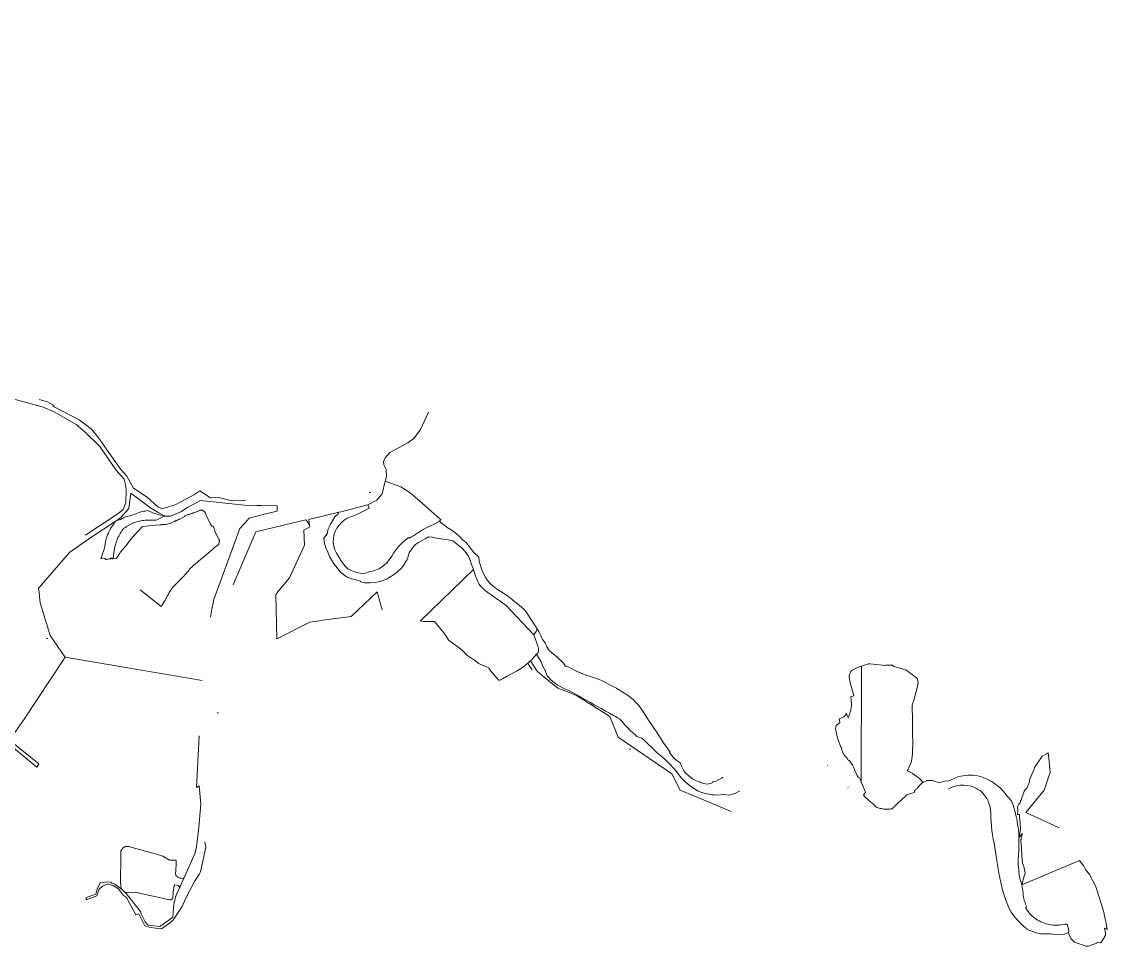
# Model space of a CAD drawing. Header units: metres. Extents: x 534757 to 556231, y 1832948 to 1850503.
# Drawn here: x 548675 to 549935, y 1845878 to 1846951 of the extents above; entities that cross this region are included whole.
import ezdxf

# ---------------------------------------------------------------- set-up
doc = ezdxf.new("R2010")
doc.units = ezdxf.units.M
doc.header["$MEASUREMENT"] = 0
doc.linetypes.add('DGN Style 4', pattern=[602.615279, 301.11944, -150.55972, 0.376399, -150.55972])
doc.layers.add('Level 30', color=7, linetype='Continuous', lineweight=0)

msp = doc.modelspace()

# ---------------------------------------------------------------- linework, layer by layer
at = {"layer": 'Level 30', "color": 5, "linetype": 'DGN Style 4', "lineweight": 13}
for p, q in [((548839.9055, 1846377.8767), (548839.9121, 1846377.8927)), ((549137.8959, 1846255.5915), (549199.3941, 1846315.1917)), ((549649.5806, 1846068.0922), (549649.7958, 1846203.1839)), ((549836.1704, 1845949.3253), (549902.872, 1845977.5313)), ((548794.332, 1845941.1136), (548795.3483, 1845940.1544))]:
    msp.add_line(p, q, dxfattribs=at)
at = {"layer": 'Level 30', "color": 5, "linetype": 'DGN Style 4', "lineweight": 13, "flags": 128}
for points in [[(548186.9685, 1846829.8703), (548186, 1846868), (548182, 1846896), (548165, 1846914), (548110, 1846927), (548094.58, 1846931.48), (548079, 1846936), (548066.44, 1846939.46), (548061.3262, 1846941.9609), (548061.3262, 1846951.1613), (548074.5, 1846944.11), (548105.23, 1846939.14), (548115.17, 1846933.26), (548140.93, 1846926.48), (548173.01, 1846920.15), (548192.88, 1846900.55), (548201.43, 1846857.8), (548203.17, 1846815.89), (548210.41, 1846794.23), (548297.6, 1846651.4), (548311.18, 1846607.56), (548313.13, 1846574.79), (548316.44, 1846569.16), (548319.32, 1846568.19), (548326.35, 1846574.16), (548330.4, 1846582.18), (548335.7, 1846600.06), (548338.19, 1846617.13), (548340.4, 1846627.98), (548349.33, 1846638.99), (548358.53, 1846641.85), (548393.95, 1846643.23), (548427.94, 1846643.93), (548447.73, 1846648.39), (548464.34, 1846651.62), (548493.83, 1846653.4), (548509.98, 1846650.69), (548521.32, 1846642.8), (548528.67, 1846635.54), (548530.18, 1846633.87), (548536.15, 1846625.65), (548546.4, 1846612.76), (548555.22, 1846597.61), (548571.01, 1846573.48), (548581.78, 1846553.3), (548582.87, 1846552.43), (548587.21, 1846546.36), (548597.6212, 1846536.6782), (548597.63, 1846536.67), (548597.7689, 1846536.5468), (548598.87, 1846535.57), (548616.7787, 1846526.983), (548618.64, 1846526.12), (548650.45, 1846520.54), (548664.95, 1846518.89), (548678.53, 1846517.72), (548705.01, 1846509.69), (548711.3, 1846506.55), (548712.96, 1846504.18), (548741.84, 1846489.17), (548755.68, 1846478.53), (548763.59, 1846469.11), (548774.29, 1846453.8), (548790.29, 1846431.17), (548797.27, 1846423.66), (548804.8, 1846409.67), (548820.87, 1846399.09), (548832.99, 1846388.01), (548838.17, 1846385.85), (548853.92, 1846390.73), (548875.03, 1846402.01), (548881.7, 1846406.41), (548894.18, 1846398.41), (548903.99, 1846398.77), (548919.42, 1846394.79), (548967.09, 1846396.44), (549000, 1846397.75), (549000.92, 1846397.79), (549007.85, 1846394.92), (549027.13, 1846386.85), (549056.83, 1846396.29), (549074.97, 1846399.72), (549076.37, 1846399.93), (549087.32, 1846417.27), (549078.59, 1846430.72), (549077.33, 1846432.66), (549078.03, 1846433.82), (549093.78, 1846459.99), (549104.96, 1846469.57), (549112.63, 1846476.15), (549124.37, 1846486.22), (549130.14, 1846491.16), (549134.59, 1846496.94), (549135.84, 1846501.62), (549134.78, 1846504.79), (549150.31, 1846504.03), (549137.97, 1846477.95), (549130.18, 1846467.4), (549123.12, 1846462.28), (549102.56, 1846451.22), (549097.18, 1846444.85), (549095.18, 1846440.09), (549095.37, 1846436.76), (549098.15, 1846431.48), (549098.65, 1846423.21), (549097.1623, 1846417.5905)], [(548725.4683, 1846213.4108), (548677.84, 1846141.32), (548660.88, 1846116.94), (548695.01, 1846089.68), (548692.83, 1846085.66), (548659, 1846113.68), (548626.16, 1846078.53), (548623.99, 1846082.32), (548658.15, 1846119.51), (548674.73, 1846143.4), (548720.91, 1846213.85), (548720.84, 1846215.26), (548715.18, 1846220.79), (548705.06, 1846233.76), (548685.32, 1846293.04), (548687.87, 1846294.91), (548702.7, 1846312.2), (548712.87, 1846320.06), (548720.95, 1846332.89), (548732.31, 1846344.57), (548750.84, 1846356.31), (548786.83, 1846379.73), (548792.74, 1846385.03), (548796.01, 1846393.14), (548796.46, 1846407.82), (548795.54, 1846414), (548794.12, 1846420.17), (548784.34, 1846430.8), (548765.65, 1846457.92), (548748.41, 1846475.19), (548738.48, 1846483.71), (548712.93, 1846498.44), (548700.14, 1846503.65), (548662.28, 1846514.12), (548648.38, 1846515.69), (548620.8355, 1846520.2765), (548612.59, 1846521.24), (548594.75, 1846529.78), (548590.0391, 1846534.1555)], [(549076.8981, 1846390.3288), (549087.421, 1846395.5484), (549093.5, 1846402.9291), (549097.162, 1846417.5893), (549097.1623, 1846417.5905)], [(549160.1712, 1846371.236), (549161.6559, 1846373.1962), (549160.5918, 1846373.9963), (549140.2632, 1846391.8301), (549126.0726, 1846404.2792), (549115.1601, 1846411.0099), (549115.16, 1846411.01), (549097.1623, 1846417.5905)], [(548785.4134, 1846372.217), (548790.34, 1846375.47), (548799.54, 1846385.89), (548801.91, 1846403.72), (548824.55, 1846386.71), (548824.61, 1846386.73), (548834.16, 1846380.98), (548839.9121, 1846377.8927)], [(548839.9121, 1846377.8927), (548840.7911, 1846377.4209), (548841.2417, 1846377.1766), (548847.8073, 1846377.0666), (548859.9489, 1846382.1271), (548867.5621, 1846387.3676), (548882.5988, 1846395.2883), (548940.502, 1846389.2978), (548948.1564, 1846389.4578), (548953.2992, 1846389.6009), (548963.6055, 1846389.8878), (548968.5266, 1846389.3738), (548971.4579, 1846389.0677), (548971.4744, 1846383.5972), (548971.4792, 1846383.2625), (548971.4826, 1846383.0272), (548956.6934, 1846379.5968), (548951.101, 1846378.0467), (548939.0338, 1846374.6964), (548936.452, 1846371.8861), (548928.1625, 1846362.8252), (548897.95, 1846280.27), (548897.9489, 1846280.2672), (548895.9314, 1846269.1364), (548886.393, 1846216.5111), (548885.2322, 1846195.5931), (548884.7187, 1846186.3402), (548884.7186, 1846186.3382)], [(549076.8981, 1846390.3288), (549078.4496, 1846386.4953), (549074.0324, 1846384.0818), (549069.558, 1846381.8099), (549065.0338, 1846379.6607), (549060.2362, 1846377.4847), (549056.6644, 1846376.3222), (549052.9638, 1846374.6883), (549049.5899, 1846372.3951), (549046.4922, 1846369.6673), (549043.4678, 1846366.703), (549040.933, 1846363.2428), (549038.9986, 1846359.3731), (549037.5921, 1846355.2407), (549036.9182, 1846350.9115), (549036.7149, 1846346.5145), (549037.2517, 1846342.1387), (549038.6869, 1846337.9786), (549040.5046, 1846334.0252), (549042.2776, 1846331.0825), (549042.8277, 1846330.2158), (549044.7778, 1846327.1418), (549045.3399, 1846326.1172), (549047.6787, 1846322.4986), (549050.4128, 1846319.1173), (549053.6639, 1846316.1959), (549056.613, 1846314.481), (549057.4852, 1846314.0767), (549061.5774, 1846312.6318), (549065.6965, 1846311.4649), (549069.8971, 1846310.7492), (549074.1875, 1846310.8957), (549078.2286, 1846312.4498), (549082.1423, 1846313.3769), (549085.9496, 1846314.5993), (549089.6293, 1846316.1728), (549091.4891, 1846317.2397), (549093.0511, 1846318.2584), (549096.2264, 1846320.7122), (549099.1479, 1846323.4886), (549101.7739, 1846326.5834), (549104.6579, 1846330.5281), (549106.7535, 1846334.0636), (549107.7543, 1846335.7606), (549109.7926, 1846338.6423), (549113.5109, 1846342.9861), (549117.5273, 1846346.9047), (549121.783, 1846350.4492), (549124.5715, 1846352.3302), (549124.8006, 1846352.0012), (549125.1119, 1846351.5542), (549126.9153, 1846352.6201), (549129.9856, 1846354.4892), (549131.44, 1846355.5757), (549136.1831, 1846358.4832), (549141.1835, 1846361.8117), (549146.7857, 1846364.9085), (549153.0431, 1846367.4896), (549159.8599, 1846371.0024), (549160.1712, 1846371.236)], [(549043.3404, 1846381.8266), (549043.342, 1846381.827), (549045.602, 1846382.3671), (549076.8962, 1846390.3279), (549076.8981, 1846390.3288)], [(548781.2656, 1846327.6931), (548782.1802, 1846327.9482), (548785.0868, 1846328.5801), (548788.5624, 1846333.4207), (548789.5241, 1846334.7943), (548795.8542, 1846342.6285), (548800.9563, 1846349.1299), (548802.7097, 1846351.1743), (548805.0039, 1846353.7804), (548810.7677, 1846360.123), (548814.3205, 1846363.7977), (548815.6652, 1846365.0413), (548815.6833, 1846365.0575), (548815.702, 1846365.0729), (548815.7212, 1846365.0873), (548815.7409, 1846365.1008), (548815.7611, 1846365.1134), (548815.7817, 1846365.1251), (548815.8027, 1846365.1358), (548815.8241, 1846365.1456), (548815.8459, 1846365.1544), (548815.868, 1846365.1624), (548815.8904, 1846365.1693), (548815.9131, 1846365.1753), (548815.9361, 1846365.1804), (548815.9593, 1846365.1845), (548822.8152, 1846366.0719), (548822.8353, 1846366.0744), (548830.2421, 1846366.7347), (548835.5454, 1846367.1384), (548837.4356, 1846367.254), (548837.7129, 1846367.271), (548838.0097, 1846367.2891), (548838.3203, 1846367.302), (548838.635, 1846367.3108), (548838.9498, 1846367.3195), (548839.2331, 1846367.3274), (548839.2602, 1846367.3281), (548839.5667, 1846367.339), (548842.7777, 1846367.4826), (548846.8196, 1846368.678), (548847.3509, 1846368.8352), (548847.9206, 1846368.9263), (548848.0768, 1846368.9466), (548852.2302, 1846370.8751), (548852.4896, 1846370.9971), (548852.7789, 1846371.1682), (548853.1169, 1846371.3681), (548853.5065, 1846371.5985), (548853.9691, 1846371.7967), (548854.487, 1846371.9689), (548855.0359, 1846372.1609), (548855.6038, 1846372.4314), (548856.1948, 1846372.7128), (548856.7959, 1846372.999), (548857.3927, 1846373.2832), (548857.9702, 1846373.5581), (548858.5243, 1846373.8538), (548864.0053, 1846376.8978), (548864.8713, 1846377.3787), (548865.7355, 1846377.8587), (548866.4924, 1846378.279), (548867.2412, 1846378.6949), (548868.107, 1846378.946), (548868.9516, 1846379.187), (548869.7732, 1846379.4215), (548870.5729, 1846379.6497), (548871.3514, 1846379.8719), (548872.1096, 1846380.0883), (548872.8281, 1846380.3399), (548873.5288, 1846380.5915), (548874.215, 1846380.8379), (548874.887, 1846381.0791), (548875.5453, 1846381.3155), (548876.1904, 1846381.5471), (548876.8226, 1846381.7741), (548877.4423, 1846381.9966), (548878.0498, 1846382.2148), (548878.6457, 1846382.4287), (548879.1973, 1846382.6296), (548881.596, 1846383.7598), (548881.8814, 1846383.8724), (548882.1746, 1846383.9676), (548882.4746, 1846384.0448), (548882.78, 1846384.1035), (548883.0896, 1846384.1431), (548883.402, 1846384.1633), (548883.716, 1846384.1638), (548884.0301, 1846384.1444), (548884.0708, 1846384.1403), (548884.4661, 1846384.0496), (548884.8524, 1846383.9307), (548885.2333, 1846383.7791), (548885.6005, 1846383.601), (548885.8697, 1846383.4488), (548886.1293, 1846383.2827), (548886.3785, 1846383.1033), (548886.6167, 1846382.9114), (548886.8432, 1846382.7077), (548887.0576, 1846382.493), (548887.2592, 1846382.268), (548887.4478, 1846382.0336), (548887.6228, 1846381.7905), (548887.784, 1846381.5396), (548887.8385, 1846381.4478), (548887.8933, 1846381.3602), (548888.1831, 1846380.8502), (548888.37, 1846380.4728), (548888.399, 1846380.4169), (548889.4127, 1846378.3917), (548894.4032, 1846367.6705), (548895.7344, 1846365.3688), (548897.9003, 1846365.1874), (548899.5025, 1846359.0657), (548900.5089, 1846357.1476), (548903.7132, 1846351.3975), (548903.7334, 1846351.3666), (548903.9571, 1846350.9729), (548904.1427, 1846350.5591), (548904.2882, 1846350.1292), (548904.3923, 1846349.6873), (548904.4774, 1846349.2252), (548904.5287, 1846348.758), (548904.5458, 1846348.2884), (548904.5286, 1846347.8192), (548904.4774, 1846347.3533), (548904.3928, 1846346.8932), (548904.2753, 1846346.4419), (548904.1262, 1846346.0018), (548903.9828, 1846345.5488), (548903.8056, 1846345.1086), (548903.5726, 1846344.6832), (548903.3101, 1846344.2783), (548903.02, 1846343.8959), (548902.7047, 1846343.538), (548902.3665, 1846343.2064), (548902.0081, 1846342.9025), (548898.1904, 1846340.12), (548896.4891, 1846338.6155), (548889.063, 1846332.1231), (548886.4217, 1846329.8181), (548880.3008, 1846324.881), (548878.8145, 1846323.4673), (548877.7655, 1846322.6492), (548870.0628, 1846315.5479), (548869.2991, 1846314.5622), (548869.0981, 1846314.2746), (548868.9633, 1846314.0817), (548868.9266, 1846314.0052), (548868.8494, 1846313.8446), (548867.8209, 1846312.6397), (548867.6046, 1846312.3864), (548865.8838, 1846310.7633), (548861.5847, 1846306.1045), (548860.3632, 1846304.7809), (548858.5716, 1846302.8394), (548854.0758, 1846298.0185), (548853.7212, 1846297.6383), (548852.9025, 1846296.858), (548852.1854, 1846296.1746), (548849.9333, 1846294.0283), (548848.1419, 1846291.2057), (548846.819, 1846289.1214), (548846.6114, 1846288.7944), (548846.3658, 1846288.4074), (548845.44, 1846286.7745), (548845.3086, 1846286.5427), (548845.3015, 1846286.5231), (548845.0908, 1846285.9399), (548844.5554, 1846284.9761), (548844.1317, 1846284.2134), (548842.6693, 1846281.581), (548842.5657, 1846281.3661), (548841.5512, 1846279.7338), (548841.4978, 1846279.6475), (548840.8671, 1846278.6291), (548837.6167, 1846273.3802), (548837.0834, 1846272.5191), (548836.8709, 1846272.1034), (548767.6906, 1846327.8595), (548767.6015, 1846327.8819)], [(548781.2656, 1846327.6931), (548782.5781, 1846337.7057), (548782.9349, 1846339.6783), (548783.3766, 1846341.6295), (548784.0081, 1846344.0668), (548784.3486, 1846345.3748), (548784.8569, 1846347.1275), (548785.0511, 1846347.7468), (548785.4229, 1846348.8648), (548786.0772, 1846350.5725), (548786.8783, 1846352.2165), (548787.6791, 1846353.8604), (548788.5086, 1846355.495), (548789.3985, 1846357.1028), (548790.3872, 1846358.6543), (548791.4298, 1846360.175), (548792.5259, 1846361.6637), (548793.675, 1846363.1195), (548795.4485, 1846363.9545), (548796.7873, 1846365.1928), (548798.3865, 1846366.1174), (548799.7009, 1846366.7937), (548800.0232, 1846366.9488), (548801.6911, 1846367.6863), (548803.2939, 1846368.474), (548804.8981, 1846369.2281), (548806.5414, 1846369.8802), (548808.2203, 1846370.4202), (548809.9158, 1846370.8719), (548811.6228, 1846371.2355), (548813.299, 1846371.6329), (548814.9845, 1846371.9566), (548816.6783, 1846372.1964), (548818.3709, 1846372.3817), (548818.9732, 1846372.427), (548820.0658, 1846372.4801), (548821.758, 1846372.4917), (548823.4365, 1846372.5848), (548825.1172, 1846372.5843), (548825.7057, 1846372.562), (548829.0023, 1846372.4138), (548831.0012, 1846372.3418), (548839.7339, 1846376.6527), (548839.9055, 1846377.8767)], [(548785.4134, 1846372.217), (548787.0585, 1846372.5562), (548789.599, 1846373.2362), (548791.5786, 1846374.4363), (548793.1952, 1846375.3364), (548793.5911, 1846375.5364), (548795.6697, 1846376.4965), (548798.1112, 1846376.8166), (548800.231, 1846377.5166), (548802.3838, 1846378.0867), (548804.5449, 1846378.5067), (548806.4915, 1846379.3768), (548808.4216, 1846380.2869), (548810.4177, 1846381.077), (548812.4468, 1846381.787), (548814.5006, 1846382.4171), (548816.5957, 1846382.9572), (548817.3463, 1846383.1072), (548818.765, 1846383.0172), (548820.8766, 1846383.5372), (548823.0541, 1846382.9572), (548829.3394, 1846380.1669), (548833.447, 1846378.9868), (548836.2927, 1846378.3267), (548839.9055, 1846377.8767)], [(549009.2113, 1846367.1487), (549008.2536, 1846373.3862), (549043.3404, 1846381.8266)], [(549043.3404, 1846381.8266), (549042.6241, 1846379.8278), (549038.6212, 1846376.2008), (549035.8857, 1846371.5395), (549033.2178, 1846366.9015), (549030.9647, 1846362.4502), (549029.5102, 1846356.8186), (549025.891, 1846351.6604), (549026.7421, 1846345.9435), (549028.2832, 1846340.4864), (549030.272, 1846335.3091), (549032.5379, 1846330.3503), (549034.6389, 1846326.5909), (549035.1047, 1846325.6748), (549037.928, 1846321.4123), (549041.1044, 1846317.066), (549044.5379, 1846312.8765), (549048.6049, 1846309.2603), (549052.0521, 1846306.7451), (549053.1211, 1846306.1862), (549058.2108, 1846304.208), (549063.5178, 1846303.1143), (549068.3873, 1846301.8275), (549068.2515, 1846300.8502), (549068.5871, 1846300.7456), (549073.1492, 1846299.8849), (549073.4261, 1846299.8482), (549074.0522, 1846299.7634), (549079.681, 1846299.6347), (549085.3376, 1846300.1971), (549090.9753, 1846301.3618), (549096.4867, 1846303.2496), (549099.3581, 1846304.5398), (549101.7377, 1846305.9049), (549106.7579, 1846309.1284), (549111.7267, 1846312.7215), (549116.1796, 1846317.0844), (549119.6361, 1846322.3041), (549120.292, 1846323.2596), (549122.5729, 1846326.709), (549123.1956, 1846328.5818), (549123.5282, 1846330.9381), (549124.8978, 1846334.5758), (549127.0094, 1846337.8714), (549129.3924, 1846341.1279), (549131.0473, 1846343.032), (549132.2191, 1846344.1534), (549134.4218, 1846345.8834), (549135.5825, 1846346.6524), (549139.3307, 1846348.6446), (549143.2687, 1846350.6464), (549147.4831, 1846353.2257), (549152.0682, 1846352.5973), (549156.2758, 1846351.7123), (549156.5356, 1846351.6502), (549161.458, 1846350.772), (549166.4396, 1846350.2123), (549170.6442, 1846349.5479), (549171.3149, 1846349.4308), (549175.7818, 1846348.4078), (549179.4405, 1846345.4546), (549182.8989, 1846342.6769), (549186.0486, 1846340.2), (549189.2665, 1846336.8738), (549191.7537, 1846333.3847), (549194.0285, 1846329.7804), (549195.7521, 1846325.8841), (549197.3384, 1846321.1374), (549198.9838, 1846316.413), (549199.3941, 1846315.1917)], [(548725.4683, 1846213.4108), (548725.3917, 1846213.5228), (548725.1878, 1846213.8208), (548707.9996, 1846238.5713), (548707.9983, 1846238.5732), (548696.5992, 1846276.6569), (548694.867, 1846291.9384), (548694.7812, 1846292.7134), (548694.702, 1846293.4285), (548695.7612, 1846294.6526), (548697.8694, 1846297.0889), (548728.0493, 1846331.8506), (548731.0016, 1846335.2512), (548731.0029, 1846335.2526), (548756.3995, 1846353.0643), (548783.6519, 1846371.056), (548783.6566, 1846371.0591)], [(548794.332, 1845941.1136), (548790.13, 1845945.08), (548783.12, 1845949.95), (548779.79, 1845951.22), (548778.73, 1845952.19), (548775.07, 1845952.7), (548766.72, 1845951.86), (548762.9, 1845945.18), (548761.22, 1845938.28), (548750, 1845934.27), (548749.96, 1845931.6), (548762.29, 1845936.24), (548764.92, 1845944.19), (548768.95, 1845947.63), (548775.3, 1845950.35), (548778.08, 1845949.28), (548781.1, 1845948.23), (548787.4, 1845944.36), (548793.11, 1845936.83), (548796.87, 1845934.49), (548802.13, 1845924.53), (548807.56, 1845914.27), (548811.1, 1845915.38), (548816.17, 1845905.57), (548818.18, 1845901.43), (548822.94, 1845899.99), (548832.83, 1845898.32), (548837.43, 1845898.21), (548845.66, 1845904.06), (548850.64, 1845907.6), (548861.47, 1845923.93), (548865.63, 1845933.59), (548875.6, 1845953.02), (548881.39, 1845962.08), (548882.8, 1845964.28), (548888.94, 1845992.79), (548887.3964, 1846000), (548887.36, 1846000.17), (548891.6, 1846041.63), (548902.97, 1846152.69), (548903.74, 1846160.22), (548903.57, 1846163.95), (548901.57, 1846209.12), (548912.22, 1846277.83), (548915.19, 1846285.26), (548946.83, 1846359.06), (549000, 1846371.73), (549005.08, 1846372.94), (549006.78, 1846370.55), (549009.2113, 1846367.1487)], [(548767.6015, 1846327.8819), (548766.9797, 1846328.0385), (548767.5456, 1846329.1164), (548768.2992, 1846330.9891), (548770.6339, 1846338.6509), (548771.2643, 1846340.5546), (548771.6444, 1846342.5213), (548772.3938, 1846346.9913), (548772.6673, 1846348.7183), (548773.1615, 1846351.0301), (548773.3721, 1846351.8447), (548773.8053, 1846353.309), (548774.7638, 1846355.4718), (548775.779, 1846357.6051), (548776.7843, 1846359.7455), (548777.8205, 1846361.8809), (548778.9774, 1846363.9581), (548780.3418, 1846365.9044), (548781.7155, 1846367.8468), (548782.9166, 1846369.9526), (548783.6566, 1846371.0591)], [(548783.6566, 1846371.0591), (548785.4088, 1846372.2161), (548785.4133, 1846372.217), (548785.4134, 1846372.217)], [(549009.2113, 1846367.1487), (549009.6064, 1846364.5754), (549006.2165, 1846362.6795), (549002.6901, 1846360.7073), (549002.686, 1846360.705), (549003.3789, 1846343.3533), (548986.0574, 1846305.6797), (548974.1186, 1846291.3296), (548969.9, 1846286.26), (548969.9, 1846286.259), (548969.899, 1846286.2578), (548971.1692, 1846234.7528), (548971.1699, 1846234.7532), (549009.4167, 1846254.0447), (549036.3264, 1846257.7782), (549057.4961, 1846260.7154), (549057.5007, 1846260.7198), (549087.7674, 1846289.4281), (549094.3994, 1846265.1293), (549094.9, 1846265.49), (549101.0388, 1846252.3271), (549102.268, 1846254.4648), (549110.2771, 1846258.0351), (549110.9919, 1846258.0708), (549118.561, 1846258.4489), (549121.2886, 1846258.5851), (549137.8959, 1846255.5915)], [(549160.1712, 1846371.236), (549161.6091, 1846369.9597), (549164.5428, 1846367.3557), (549168.9969, 1846363.9653), (549173.7149, 1846361.135), (549178.8536, 1846357.4647), (549183.3985, 1846353.6043), (549187.3164, 1846349.4639), (549190.6881, 1846347.0063), (549190.7291, 1846346.9523), (549199.73, 1846335.09), (549205.6085, 1846329.39), (549206.1308, 1846324.5315), (549207.5248, 1846319.7111), (549209.2652, 1846315.0206), (549211.2365, 1846310.4902), (549213.2904, 1846306.3398), (549215.8391, 1846302.4894), (549218.7507, 1846298.899), (549220.1035, 1846297.7289), (549220.1037, 1846297.7287), (549221.4622, 1846296.5507), (549221.4644, 1846296.5488), (549221.7036, 1846296.3488), (549222.3305, 1846295.8988), (549226.4134, 1846292.9785), (549230.6036, 1846290.1882), (549234.7772, 1846287.3779), (549238.8931, 1846284.5077), (549242.9596, 1846281.5674), (549244.723, 1846279.9935), (549244.7412, 1846279.9772), (549244.8732, 1846279.8972), (549245.0134, 1846279.8072), (549245.1371, 1846279.7072), (549245.1784, 1846279.6772), (549251.3646, 1846274.5567), (549254.6969, 1846271.9464), (549258.5241, 1846268.6461), (549258.6644, 1846268.5261), (549258.7963, 1846268.3961), (549258.9201, 1846268.2661), (549259.0438, 1846268.1361), (549259.1593, 1846267.9861), (549259.7779, 1846267.176), (549267.5066, 1846255.3248), (549269.0154, 1846252.9779), (549272.4638, 1846247.6141), (549272.5875, 1846247.3341)], [(548767.6015, 1846327.8819), (548767.6471, 1846327.9722), (548768.6535, 1846328.3909), (548771.4587, 1846328.0013), (548771.712, 1846327.9891), (548771.997, 1846327.6404), (548772.6361, 1846326.8585), (548773.4297, 1846326.9387), (548775.2415, 1846327.1785), (548775.5632, 1846327.2211), (548776.9516, 1846327.4896), (548777.7312, 1846327.6403), (548778.0567, 1846327.7129), (548778.5507, 1846327.8231), (548778.9394, 1846328.3098), (548779.153, 1846328.5772), (548779.5832, 1846328.6474), (548779.818, 1846328.0885), (548779.979, 1846327.7157), (548781.2656, 1846327.6931)], [(549199.3941, 1846315.1917), (549200.5776, 1846311.6686), (549202.0176, 1846307.6783), (549202.2741, 1846306.8275), (549204.4759, 1846301.3837), (549206.1301, 1846298.1737), (549206.9621, 1846297.054), (549207.5516, 1846296.3544), (549207.9762, 1846295.9243), (549211.6657, 1846292.1371), (549213.0859, 1846290.9973), (549215.5009, 1846289.0254), (549215.8431, 1846288.7847), (549216.1364, 1846288.5783), (549218.2695, 1846287.0777), (549220.2423, 1846285.6897), (549222.9243, 1846283.8029), (549224.3482, 1846282.8011), (549227.5099, 1846280.5768), (549228.4541, 1846279.9125), (549229.2086, 1846279.3817), (549232.5599, 1846277.0239), (549233.0179, 1846276.7017), (549236.6658, 1846274.1353), (549236.6909, 1846274.1178), (549269.4858, 1846239.3346)], [(549137.8959, 1846255.5915), (549141.1506, 1846255.0048), (549154.3479, 1846255.0048), (549156.2644, 1846252.5982), (549162.9014, 1846244.2638), (549163.4705, 1846243.6737), (549165.813, 1846240.5034), (549167.2647, 1846238.5032), (549170.0444, 1846233.9128), (549170.4073, 1846233.4327), (549170.8115, 1846232.9927), (549171.2569, 1846232.5926), (549171.7271, 1846232.2326), (549172.222, 1846231.9126), (549172.9808, 1846231.4825), (549174.0449, 1846230.8925), (549184.7758, 1846222.7118), (549184.7759, 1846222.7117), (549186.1121, 1846221.6916), (549186.4421, 1846221.4116), (549191.556, 1846215.991), (549201.6767, 1846209.3004), (549205.5122, 1846205.9501), (549214.7338, 1846202.0897), (549217.2166, 1846200.8596), (549218.4043, 1846199.1494), (549220.12, 1846196.7992), (549226.0175, 1846190.2386), (549227.4445, 1846188.1884), (549227.7909, 1846187.7183), (549227.8404, 1846187.6483), (549227.9064, 1846187.5683), (549227.9806, 1846187.4983), (549228.0549, 1846187.4283), (549228.1291, 1846187.3583), (549228.2198, 1846187.2883), (549228.3023, 1846187.2183), (549228.393, 1846187.1583), (549228.492, 1846187.0982), (549228.591, 1846187.0482), (549228.6982, 1846186.9982), (549228.8054, 1846186.9482), (549228.9209, 1846186.9082), (549229.0364, 1846186.8782), (549229.1601, 1846186.8482), (549229.2838, 1846186.8182), (549229.4076, 1846186.7982), (549229.5395, 1846186.7882), (549229.6715, 1846186.7882), (549229.8117, 1846186.7882), (549229.9437, 1846186.7982), (549230.0839, 1846186.8182), (549230.2242, 1846186.8482), (549230.3644, 1846186.8882), (549230.4964, 1846186.9382), (549230.6366, 1846186.9882), (549230.7685, 1846187.0582), (549233.0368, 1846188.1483), (549237.8291, 1846190.8486), (549242.7369, 1846193.7889), (549248.6014, 1846196.9592), (549249.3355, 1846197.3492), (549250.6635, 1846198.0293), (549251.3069, 1846198.4593), (549257.3859, 1846202.3697), (549260.1573, 1846204.6799), (549262.5175, 1846206.667)], [(549272.5875, 1846247.3341), (549272.8973, 1846246.3386), (549272.9519, 1846245.3186), (549272.7629, 1846244.2464), (549272.3754, 1846243.3743), (549270.4845, 1846240.5197), (549269.4858, 1846239.3346)], [(549269.4858, 1846239.3346), (549271.0057, 1846235.053), (549271.4962, 1846233.7779), (549272.7219, 1846230.881), (549274.7222, 1846225.1285), (549274.9133, 1846224.143), (549274.9718, 1846223.5702), (549275.0777, 1846222.7957), (549275.0697, 1846221.5878), (549274.8741, 1846220.3399), (549274.4697, 1846219.083), (549274.0565, 1846218.2773), (549273.6335, 1846217.7745), (549272.7855, 1846216.8411)], [(549272.5875, 1846247.3341), (549272.835, 1846247.4941), (549275.3755, 1846243.1837), (549277.5035, 1846238.5932), (549279.7966, 1846234.1128), (549282.5597, 1846229.9524), (549284.828, 1846225.462), (549287.319, 1846221.1115), (549296.2932, 1846213.7208), (549298.5945, 1846211.6406), (549301.4566, 1846209.0704), (549303.9429, 1846206.6589), (549306.45, 1846202.63), (549308.1052, 1846203.1873), (549311.0247, 1846201.4596), (549319.9246, 1846196.9092), (549324.4859, 1846194.849), (549329.1792, 1846193.0588), (549333.9798, 1846191.4887), (549338.8215, 1846189.9885), (549343.5478, 1846188.2484), (549348.1421, 1846186.2582), (549352.6622, 1846184.128), (549352.704, 1846184.1073), (549357.141, 1846181.9077), (549361.5621, 1846179.5675), (549365.4161, 1846177.4506), (549365.9502, 1846177.1573), (549374.8914, 1846171.6168), (549379.626, 1846168.5165), (549383.6099, 1846165.2661), (549384.4017, 1846164.5461), (549388.7898, 1846160.2057), (549391.0664, 1846157.5954), (549392.4191, 1846155.8752), (549395.4132, 1846151.8648), (549398.1929, 1846147.6844), (549400.8571, 1846143.414), (549403.5543, 1846139.1636), (549406.334, 1846134.9832), (549409.0972, 1846130.7928), (549411.8521, 1846126.5924), (549414.6813, 1846122.452), (549417.4857, 1846118.2916), (549420.1994, 1846114.0612), (549423.0121, 1846109.9008), (549427.9281, 1846103.1401), (549427.2188, 1846102.5801), (549428.2251, 1846101.27), (549431.1532, 1846097.2096), (549434.7907, 1846093.7192), (549439.3933, 1846090.6189), (549441.3481, 1846086.1585), (549443.6164, 1846081.5681), (549444.9856, 1846080.1079), (549446.924, 1846078.1277), (549450.2398, 1846074.9374), (549453.8856, 1846072.1071), (549457.9767, 1846069.9869), (549462.3319, 1846068.5268), (549462.8927, 1846068.2768), (549463.2309, 1846068.1268), (549466.6292, 1846066.7866), (549471.2318, 1846066.2066), (549475.4772, 1846067.1724), (549475.6281, 1846067.2067), (549477.1541, 1846067.8867), (549477.0881, 1846068.6268), (549480.008, 1846069.2569), (549483.9919, 1846070.887), (549484.0084, 1846070.887), (549487.7449, 1846072.8772), (549490.937, 1846075.6175), (549493.0651, 1846077.6877), (549493.9064, 1846078.3778), (549496.8593, 1846081.068), (549499.5648, 1846084.0183), (549500.9175, 1846085.6084), (549502.2207, 1846087.2786), (549502.4269, 1846087.5786), (549506.2047, 1846092.1391), (549510.5763, 1846096.0895), (549515.2943, 1846099.5398), (549520.4083, 1846102.3001), (549525.5635, 1846104.4603), (549525.7449, 1846104.5103), (549531.329, 1846105.8804), (549536.9791, 1846106.7105), (549542.6705, 1846106.8705), (549548.2876, 1846106.0404), (549553.682, 1846104.5903), (549556.7339, 1846103.3702), (549556.4947, 1846102.4901), (549558.1526, 1846101.83), (549561.4241, 1846100.9553), (549562.9778, 1846100.5399), (549569.2878, 1846104.7303), (549576.1999, 1846111.1909), (549579.1693, 1846102.9801), (549582.3944, 1846095.7294), (549587.1619, 1846094.1893), (549591.8387, 1846092.3291), (549596.6887, 1846091.129), (549601.5717, 1846090.0189), (549606.4465, 1846088.8988), (549611.2553, 1846087.5286), (549613.8865, 1846086.6686), (549616.064, 1846085.7285), (549620.9883, 1846083.8983), (549625.7558, 1846081.6981), (549630.2924, 1846079.0478), (549634.6062, 1846076.0475), (549636.2724, 1846074.7774), (549638.5902, 1846072.6072), (549642.2277, 1846068.8168), (549645.4858, 1846064.6864), (549648.3809, 1846060.306), (549651.1441, 1846055.8056), (549651.6473, 1846054.6255), (549652.1752, 1846053.4853)], [(548725.4683, 1846213.4108), (548725.4696, 1846213.4106), (548757.3949, 1846207.9833), (548884.7186, 1846186.3382)], [(549265.6069, 1846209.2666), (549267.5148, 1846211.0106), (549272.7855, 1846216.8411)], [(549272.7855, 1846216.8411), (549275.128, 1846213.1108), (549277.7262, 1846208.8303), (549280.1017, 1846203.0898), (549282.4608, 1846198.6394), (549284.9518, 1846191.9587), (549286.4365, 1846190.2386), (549289.5708, 1846186.8382), (549295.0065, 1846182.4778), (549297.6047, 1846180.8076), (549300.0544, 1846179.4475), (549304.4838, 1846177.1273), (549309.0368, 1846175.0471), (549313.5734, 1846172.9369), (549317.9368, 1846170.4766), (549322.2836, 1846168.0064), (549326.5728, 1846165.3962), (549330.9609, 1846162.9959), (549335.382, 1846160.6557), (549339.7783, 1846158.2655), (549344.1499, 1846155.8152), (549348.5545, 1846153.455), (549352.8849, 1846150.9348), (549357.24, 1846148.4545), (549362.0323, 1846145.8143), (549364.2346, 1846144.7742), (549366.4699, 1846143.614), (549368.9114, 1846141.8539), (549370.0992, 1846140.8038), (549371.5674, 1846139.1736), (549374.9244, 1846135.4633), (549378.3475, 1846131.7929), (549381.7788, 1846128.1326), (549385.4658, 1846124.6822), (549389.293, 1846121.3419), (549394.8524, 1846119.3817), (549398.6713, 1846116.0414), (549402.4078, 1846112.6311), (549406.0041, 1846109.1007), (549413.2626, 1846102.1), (549417.1146, 1846098.7797), (549417.7751, 1846098.2352), (549421.0573, 1846095.5294), (549424.7195, 1846092.0591), (549428.1591, 1846088.4087), (549431.5656, 1846084.7284), (549431.9038, 1846084.3983), (549434.9062, 1846080.998), (549436.3099, 1846079.0874), (549437.8673, 1846076.9676), (549439.0304, 1846075.3475), (549441.1667, 1846072.7572), (549445.0599, 1846068.7268), (549449.382, 1846065.0865), (549454.0093, 1846061.6861), (549459.0243, 1846058.5558), (549459.7419, 1846058.2458), (549460.1873, 1846058.0658), (549464.6001, 1846056.5156), (549470.4317, 1846054.8155), (549476.2798, 1846053.8154), (549476.5437, 1846053.7854), (549478.4986, 1846053.5854), (549482.8867, 1846053.4053), (549489.3369, 1846053.9254), (549496.8016, 1846053.0853), (549503.4497, 1846055.4155), (549508.0275, 1846057.8158), (549509.636, 1846058.9159), (549515.1706, 1846063.4463), (549519.7402, 1846068.9568), (549521.6208, 1846072.1371), (549522.4704, 1846074.1173), (549522.5281, 1846074.2874), (549523.6251, 1846077.1876), (549525.2335, 1846079.9279), (549525.5965, 1846084.8484), (549528.4091, 1846087.1786), (549531.5105, 1846088.9188), (549531.626, 1846088.9588), (549535.016, 1846090.5989), (549538.67, 1846091.609), (549542.4725, 1846091.9491), (549546.3327, 1846092.0391), (549550.2342, 1846091.759), (549555.1667, 1846090.7489), (549560.3114, 1846091.1285), (549560.4539, 1846091.139), (549565.6585, 1846091.239), (549570.6983, 1846090.7389), (549575.3916, 1846088.9388), (549580.0601, 1846087.0386), (549584.7287, 1846085.1384), (549589.4385, 1846083.3982), (549594.14, 1846081.6381), (549603.6008, 1846078.3177), (549608.4261, 1846076.9976), (549611.0985, 1846076.3176), (549612.9957, 1846075.9075), (549617.1858, 1846074.7474), (549621.2027, 1846073.0572), (549624.964, 1846070.847), (549628.3375, 1846068.0868), (549629.5418, 1846066.8366), (549631.3564, 1846064.9665), (549634.2268, 1846061.7661), (549636.6766, 1846058.2458), (549638.6397, 1846054.4654), (549640.5945, 1846050.7251), (549641.1224, 1846049.845), (549642.6071, 1846047.1247), (549643.003, 1846046.3747), (549646.1704, 1846041.2642), (549649.7254, 1846036.4437), (549654.0805, 1846032.3533), (549659.0708, 1846029.133), (549664.8446, 1846027.5028), (549670.4699, 1846026.4227), (549670.7999, 1846026.1927), (549675.3694, 1846023.5725), (549680.9206, 1846022.7824), (549686.4882, 1846022.3823), (549691.9486, 1846023.6625), (549697.6481, 1846023.3924), (549703.4962, 1846023.9025), (549705.1541, 1846024.2325), (549709.3443, 1846023.5625), (549714.4912, 1846024.2625), (549716.0337, 1846026.5627), (549719.5969, 1846030.1631), (549722.723, 1846034.2535), (549725.4285, 1846038.8739), (549729.5032, 1846041.7842), (549734.5924, 1846043.4344), (549738.3783, 1846046.7047), (549741.5045, 1846050.7951), (549744.911, 1846054.5455), (549748.0069, 1846058.1772), (549748.2103, 1846058.4158), (549749.2001, 1846059.7159), (549751.9798, 1846061.1461), (549755.1142, 1846062.5762), (549756.0875, 1846062.9463), (549760.3436, 1846064.1364), (549764.6575, 1846064.7464), (549768.9219, 1846064.8964), (549773.112, 1846064.5064), (549777.1537, 1846063.5363), (549780.9562, 1846062.0562), (549784.47, 1846060.136), (549784.9154, 1846059.846), (549785.7857, 1846059.4267), (549787.9672, 1846058.3758), (549788.6957, 1846057.6198), (549790.7139, 1846055.5255), (549793.1967, 1846052.6253), (549795.333, 1846049.545), (549796.9579, 1846046.2146), (549798.2611, 1846042.8343), (549799.185, 1846039.384), (549799.7458, 1846035.9037), (549800.1088, 1846032.4833), (549799.8696, 1846027.3228), (549800.4964, 1846022.3423), (549800.8181, 1846017.3519), (549801.3378, 1846012.3714), (549801.9316, 1846007.3909), (549802.7895, 1846002.4304), (549803.7628, 1845997.4699), (549804.6701, 1845992.4995), (549805.5444, 1845987.539), (549806.3527, 1845982.5685), (549807.1446, 1845977.598), (549807.8952, 1845972.6275), (549808.5633, 1845967.6471), (549808.7778, 1845966.1169), (549809.3386, 1845962.4266), (549810.3449, 1845957.156), (549811.4337, 1845951.9355), (549812.2915, 1845948.2852), (549813.9, 1845942.0046), (549815.4424, 1845937.2341), (549816.9931, 1845932.4437), (549818.816, 1845927.3132), (549820.9853, 1845922.3027), (549823.7567, 1845917.6122), (549826.8581, 1845913.1318), (549830.3059, 1845908.9214), (549834.0011, 1845904.871), (549838.0015, 1845901.0406), (549841.6391, 1845897.9603), (549842.3567, 1845897.5003), (549847.4954, 1845895.2701), (549852.8073, 1845893.6199), (549858.2099, 1845892.4198), (549863.7116, 1845892.1098), (549869.1554, 1845892.1898), (549874.6323, 1845891.3897), (549880.2907, 1845890.9897), (549884.2581, 1845891.5497), (549885.6851, 1845891.8197), (549890.1062, 1845893.8099)], [(549265.6069, 1846209.2666), (549273.39, 1846197.09), (549279.2734, 1846192.3511), (549297.55, 1846177.63), (549310.6544, 1846172.3323), (549310.66, 1846172.33), (549319.78, 1846168.63), (549357.71, 1846144.39), (549367.51, 1846120.51), (549429.9, 1846078.05), (549439.57, 1846058.94), (549473.8524, 1846044.7426), (549501.99, 1846033.09), (549486.38, 1846035.22), (549436.67, 1846055.82), (549426.8, 1846075.33), (549364.27, 1846117.87), (549354.49, 1846141.71), (549317.94, 1846165.07), (549311.29, 1846167.76), (549311.2888, 1846167.7605), (549295.51, 1846174.15), (549274.9388, 1846190.7117), (549270.37, 1846194.39), (549264.32, 1846203.85), (549262.5175, 1846206.667)], [(549262.5175, 1846206.667), (549262.937, 1846207.0202), (549263.4649, 1846207.3702), (549264.331, 1846208.1003), (549265.6069, 1846209.2666)], [(549649.5806, 1846068.0922), (549649.5687, 1846068.1268), (549649.3955, 1846068.6268), (549648.3067, 1846071.8971), (549647.6551, 1846073.1973), (549646.6405, 1846073.8373), (549646.1951, 1846074.1173), (549645.6178, 1846074.4874), (549645.0404, 1846075.6375), (549644.5537, 1846076.7276), (549644.3805, 1846077.1276), (549642.7308, 1846080.818), (549641.7245, 1846083.0682), (549640.4955, 1846085.8485), (549640.1986, 1846086.4385), (549639.7532, 1846087.2386), (549639.316, 1846088.0287), (549637.2375, 1846091.529), (549636.1239, 1846093.4092), (549635.5136, 1846093.6592), (549635.2414, 1846093.7692), (549634.1031, 1846094.3693), (549633.0721, 1846096.3495), (549629.8387, 1846099.8398), (549628.8077, 1846101.1199), (549628.6262, 1846101.52), (549627.9664, 1846103.4002), (549625.863, 1846109.6908), (549625.0382, 1846110.9509), (549623.2236, 1846116.2014), (549621.1862, 1846122.702), (549620.7491, 1846125.0923), (549619.8583, 1846130.0427), (549620.6006, 1846134.1931), (549624.6423, 1846137.3234), (549624.6093, 1846137.9235), (549624.1391, 1846141.9739), (549629.2283, 1846144.3441), (549631.6039, 1846146.4443), (549632.1977, 1846148.3345), (549632.7999, 1846146.9944), (549633.1463, 1846146.2143), (549633.4102, 1846145.6242), (549633.7567, 1846144.8442), (549634.5733, 1846143.604), (549634.9609, 1846143.9441), (549635.1176, 1846144.4341), (549635.3579, 1846145.1872), (549635.893, 1846146.8644), (549636.8828, 1846149.9747), (549637.5179, 1846152.0649), (549637.6581, 1846152.8549), (549638.3427, 1846156.8553), (549638.3262, 1846157.1754), (549638.4335, 1846157.5554), (549638.4252, 1846157.6954), (549638.351, 1846158.4055), (549638.252, 1846159.5056), (549637.5097, 1846167.3263), (549640.9575, 1846168.6365), (549636.6518, 1846183.5279), (549635.6703, 1846190.8886), (549635.7198, 1846192.3088), (549637.6251, 1846197.0092), (549638.3592, 1846197.6093), (549639.0521, 1846198.1693), (549639.1676, 1846198.4493), (549644.364, 1846201.0696), (549648.15, 1846202.6497), (549649.7958, 1846203.1839)], [(549649.7958, 1846203.1839), (549656.9674, 1846205.49), (549657.817, 1846205.65), (549658.6254, 1846205.71), (549659.4089, 1846205.68), (549659.8131, 1846205.62), (549666.9232, 1846205.09), (549674.3384, 1846204.0199), (549675.9056, 1846203.7899), (549676.6727, 1846203.8799), (549678.2481, 1846204.0499), (549682.9744, 1846204.0699), (549685.985, 1846204.1899), (549687.3955, 1846202.7998), (549692.9961, 1846201.0096), (549696.0727, 1846200.1495), (549701.4919, 1846198.4693), (549701.995, 1846198.1993), (549704.7664, 1846196.2291), (549708.5442, 1846193.2488), (549713.8149, 1846189.2785), (549714.384, 1846188.6984), (549714.8624, 1846188.0883), (549715.6377, 1846183.7979), (549714.5077, 1846177.8474), (549710.5733, 1846163.496), (549709.633, 1846160.4957), (549708.6349, 1846157.7454), (549709.0473, 1846140.2037), (549709.0721, 1846136.7234), (549709.1793, 1846133.8131), (549709.2783, 1846129.1727), (549709.2535, 1846121.4319), (549709.2865, 1846117.4415), (549709.435, 1846110.8009), (549709.2288, 1846105.7304), (549708.9978, 1846101.59), (549708.2307, 1846095.0494), (549707.9338, 1846092.9292), (549707.7523, 1846092.2691), (549707.4801, 1846091.319), (549706.7873, 1846089.7588), (549704.6699, 1846084.9368), (549703.9416, 1846083.2782), (549702.9766, 1846081.9781), (549704.1973, 1846081.308), (549709.2948, 1846078.5078), (549711.0434, 1846076.9776), (549715.415, 1846074.0073), (549717.1472, 1846072.6772), (549720.9414, 1846068.2168), (549720.661, 1846067.9267)], [(548795.3483, 1845940.1544), (548796.37, 1845939.19), (548812.98, 1845918.28), (548813.72, 1845915.36), (548818.23, 1845906.3), (548821.8, 1845902.38), (548835.46, 1845900.65), (548845.82, 1845908.17), (548850.39, 1845911.49), (548851.78, 1845927.02), (548854.04, 1845935.9), (548855.3499, 1845938.8235), (548869.0899, 1845969.4883), (548876.56, 1845986.16), (548877.92, 1845993.62), (548878.34, 1845996.85), (548878.74, 1846000), (548880.78, 1846016), (548883.21, 1846042.78), (548880.98, 1846064.18), (548877.8281, 1846062.0355), (548884.7186, 1846186.3382)], [(549836.1704, 1845949.3253), (549838.8594, 1845959.3863), (549839.0491, 1845959.9263), (549840.0554, 1845962.8266), (549838.183, 1845970.6273), (549836.8633, 1845974.4177), (549836.1292, 1845982.8185), (549835.4693, 1845992.8595), (549835.2219, 1845996.4498), (549834.9167, 1846000.6402), (549834.9249, 1846001.0903), (549834.9662, 1846001.5303), (549835.0569, 1846001.9604), (549835.1806, 1846002.4004), (549835.2136, 1846002.5004), (549835.2384, 1846002.6604), (549835.2796, 1846002.8205), (549835.3951, 1846003.2905), (549836.4509, 1846007.3309), (549836.6818, 1846008.621), (549832.5659, 1846004.2706), (549832.5659, 1846004.3306), (549833.1433, 1846006.1808), (549833.4815, 1846007.4609), (549834.0836, 1846010.7512), (549834.2816, 1846012.8614), (549834.3393, 1846016.1617), (549834.0589, 1846018.0519), (549834.1826, 1846021.0622), (549834.1991, 1846021.8923), (549833.3825, 1846026.8428), (549833.1763, 1846029.123), (549833.135, 1846029.623), (549833.3165, 1846030.7732), (549830.9987, 1846030.8032), (549831.0895, 1846031.9833), (549831.2709, 1846034.3535), (549831.3204, 1846034.9436), (549831.4606, 1846036.1437), (549831.4689, 1846036.2037), (549831.0482, 1846038.7939), (549831.0895, 1846039.594), (549831.6091, 1846041.0942), (549832.1535, 1846042.4543), (549832.4131, 1846042.7091), (549833.5392, 1846043.8144), (549834.2568, 1846044.3645), (549834.4098, 1846045.7418), (549834.5867, 1846047.3348), (549834.9497, 1846046.8347), (549838.5542, 1846057.8158), (549838.5856, 1846057.892), (549838.6367, 1846058.0158), (549838.6427, 1846058.0231), (549839.478, 1846059.0259), (549840.4101, 1846059.986), (549841.804, 1846061.4161), (549842.9093, 1846064.1664), (549844.7322, 1846068.6868), (549844.9466, 1846070.807), (549846.918, 1846075.5975), (549849.3595, 1846081.438), (549850.275, 1846083.9783), (549850.8633, 1846085.3652), (549850.8689, 1846085.3784), (549859.6534, 1846098.5097), (549865.3142, 1846101.7913), (549866.6229, 1846102.5499), (549866.879, 1846100.0539), (549868.974, 1846079.6079), (549867.0965, 1846074.0931), (549862.0454, 1846059.2559), (549840.5772, 1846033.226), (549840.542, 1846033.1834), (549873.41, 1846018.0982), (549879.6556, 1846015.2317), (549886.6831, 1846017.5619), (549888.2998, 1846015.6417), (549888.2982, 1846015.6372), (549887.9204, 1846014.5616), (549886.1387, 1846013.1615), (549886.0728, 1846012.4214), (549885.8913, 1846011.1513), (549884.7035, 1846007.2009), (549882.8147, 1846001.6803), (549881.5692, 1845999.3301), (549881.8661, 1845999.0301), (549882.5507, 1845998.11), (549885.6356, 1845995.2397), (549886.1635, 1845994.5997), (549887.244, 1845993.3395), (549891.096, 1845989.1991), (549893.488, 1845986.0388), (549894.6593, 1845984.5987), (549895.5171, 1845983.5686), (549897.3482, 1845984.3887), (549898.2225, 1845983.3386), (549901.3816, 1845979.4782), (549902.872, 1845977.5313)], [(549720.661, 1846067.9267), (549721.3868, 1846067.8167), (549725.8986, 1846070.187), (549732.1756, 1846070.357), (549738.1768, 1846068.4871), (549740.7456, 1846067.6867), (549742.3375, 1846068.2468), (549746.437, 1846069.3769), (549751.1715, 1846069.8569), (549752.4417, 1846070.167), (549757.2752, 1846072.7472), (549762.4387, 1846074.7974), (549767.9156, 1846075.8375), (549773.5079, 1846076.3576), (549779.1993, 1846076.4176), (549784.9484, 1846075.7975), (549790.483, 1846074.0573), (549791.2171, 1846073.7773), (549795.8609, 1846071.7571), (549801.214, 1846069.1169), (549803.0325, 1846067.7431), (549806.0063, 1846065.4965), (549807.8993, 1846063.995), (549810.8481, 1846061.6561), (549815.096, 1846057.0457), (549819.0139, 1846051.9352), (549823.9629, 1846046.7247), (549826.4457, 1846040.2941), (549828.4005, 1846033.8134), (549828.4417, 1846033.5834), (549829.4645, 1846028.6229), (549830.4131, 1846023.6625), (549831.1224, 1846018.692), (549831.939, 1846013.7215), (549832.4257, 1846008.731), (549832.5824, 1846003.7405), (549832.4504, 1845998.7301), (549832.4422, 1845993.7196), (549832.3762, 1845988.7091), (549832.0133, 1845983.6886), (549831.8978, 1845978.6781), (549831.8153, 1845973.6776), (549832.17, 1845968.6872), (549832.335, 1845967.157), (549832.4752, 1845964.4468), (549832.9866, 1845960.5664), (549833.7454, 1845956.736), (549834.463, 1845954.0858), (549836.1704, 1845949.3253)], [(549652.1752, 1846053.4853), (549654.4435, 1846056.5156), (549653.6929, 1846058.6858), (549653.4042, 1846059.5759), (549652.9753, 1846060.746), (549652.6453, 1846061.5661), (549652.4061, 1846062.2262), (549651.8287, 1846063.4163), (549650.1708, 1846066.7766), (549649.7172, 1846067.7067), (549649.6924, 1846067.7667), (549649.5806, 1846068.0922)], [(549652.1752, 1846053.4853), (549653.5116, 1846051.9033), (549654.5896, 1846050.5119), (549655.5527, 1846049.6337), (549657.5258, 1846047.8912), (549660.7843, 1846044.9486), (549661.7892, 1846044.3583), (549663.7351, 1846042.8615), (549667.014, 1846039.5028), (549671.7102, 1846037.9403), (549673.3401, 1846037.6439), (549675.4139, 1846037.1591), (549678.2042, 1846037.0332), (549679.7727, 1846036.8857), (549682.6053, 1846037.1112), (549683.6777, 1846037.1442), (549684.4878, 1846037.2968), (549685.8599, 1846037.5421), (549685.8727, 1846037.6391), (549687.5176, 1846039.4352), (549687.9978, 1846039.9595), (549688.5218, 1846040.5317), (549688.8286, 1846040.8667), (549690.1304, 1846042.2031), (549698.3932, 1846049.8871), (549700.0559, 1846051.4361), (549702.2752, 1846053.6202), (549708.4875, 1846055.424), (549710.8766, 1846056.2627), (549711.4487, 1846057.6652), (549711.5979, 1846058.0309), (549712.2552, 1846058.7674), (549712.7384, 1846059.3087), (549713.2418, 1846059.8726), (549713.77, 1846060.4644), (549714.3286, 1846061.0901), (549714.973, 1846061.8121), (549715.5641, 1846062.4743), (549717.3644, 1846064.3989), (549718.4099, 1846065.5166), (549720.661, 1846067.9267)], [(548794.332, 1845941.1136), (548790.3908, 1845944.8349), (548789.9784, 1845948.8652), (548789.6897, 1845951.3655), (548789.8876, 1845959.1062), (548789.8876, 1845959.4263), (548789.9784, 1845974.2577), (548790.2093, 1845978.7181), (548789.9866, 1845985.6688), (548789.9949, 1845986.2989), (548790.0526, 1845986.9189), (548790.1598, 1845987.549), (548790.3248, 1845988.159), (548790.4898, 1845988.6991), (548790.696, 1845989.2291), (548790.9434, 1845989.7492), (548791.2239, 1845990.2392), (548791.5456, 1845990.7193), (548791.9662, 1845991.2093), (548792.4116, 1845991.6794), (548792.89, 1845992.1094), (548793.3437, 1845992.4395), (548793.8221, 1845992.7295), (548794.317, 1845992.9895), (548794.8284, 1845993.2095), (548795.348, 1845993.3895), (548795.8759, 1845993.5396), (548796.4121, 1845993.6396), (548796.9565, 1845993.7096), (548797.4926, 1845993.7396), (548798.0287, 1845993.7396), (548798.5566, 1845993.6896), (548799.0763, 1845993.6196), (548799.5794, 1845993.5096), (548800.0743, 1845993.3595), (548800.7754, 1845993.2195), (548810.4837, 1845990.6793), (548811.9519, 1845990.2692), (548825.9575, 1845986.2689), (548829.0507, 1845985.5588), (548838.8249, 1845982.4885), (548846.7598, 1845977.838), (548849.391, 1845977.768), (548853.5234, 1845977.798), (548853.5729, 1845977.798), (548853.6142, 1845977.798), (548853.6636, 1845977.788), (548853.7131, 1845977.788), (548853.7709, 1845977.778), (548853.8204, 1845977.758), (548853.8616, 1845977.748), (548853.9111, 1845977.728), (548853.9606, 1845977.708), (548854.0101, 1845977.678), (548854.0596, 1845977.658), (548854.1008, 1845977.628), (548854.1503, 1845977.588), (548854.1915, 1845977.558), (548854.2328, 1845977.518), (548854.274, 1845977.478), (548854.307, 1845977.438), (548854.3483, 1845977.388), (548854.3813, 1845977.338), (548854.406, 1845977.288), (548854.439, 1845977.238), (548854.4637, 1845977.188), (548854.4802, 1845977.128), (548854.4967, 1845977.068), (548854.5132, 1845977.008), (548854.5215, 1845976.948), (548854.5297, 1845976.888), (548854.538, 1845976.8279), (548854.538, 1845976.7679), (548854.3813, 1845971.5474), (548854.175, 1845967.7171), (548853.9193, 1845964.6568), (548853.7791, 1845963.0366), (548853.6554, 1845962.4366), (548853.6389, 1845961.8265), (548853.9029, 1845960.6264), (548854.5462, 1845959.5463), (548855.5113, 1845958.6862), (548855.866, 1845958.2262), (548856.6825, 1845957.8761), (548856.864, 1845957.7861), (548856.9217, 1845957.7461), (548857.9528, 1845957.2661), (548859.0416, 1845956.926), (548860.1633, 1845956.726), (548861.3016, 1845956.656), (548862.4399, 1845956.736), (548863.4627, 1845956.936), (548858.6291, 1845946.145), (548858.4229, 1845946.585), (548857.862, 1845947.2851), (548857.1609, 1845947.8451), (548856.3526, 1845948.2252), (548852.8636, 1845948.9753), (548852.5006, 1845948.9453), (548852.2202, 1845948.7652), (548852.08, 1845948.5052), (548852.113, 1845948.2452), (548852.0222, 1845947.5351), (548851.8243, 1845945.5849), (548850.8757, 1845940.8045), (548850.785, 1845938.9643), (548850.62, 1845935.4039), (548850.554, 1845934.5939), (548850.5375, 1845934.4339), (548850.5128, 1845934.2738), (548850.4798, 1845934.1138), (548850.4303, 1845933.9638), (548850.3808, 1845933.8038), (548850.3231, 1845933.6538), (548850.2488, 1845933.5038), (548850.1746, 1845933.3638), (548850.0921, 1845933.2137), (548849.9931, 1845933.0837), (548849.8942, 1845932.9537), (548849.7869, 1845932.8237), (548849.6715, 1845932.7037), (548849.5477, 1845932.5937), (548849.4158, 1845932.4837), (548849.2838, 1845932.3837), (548849.1436, 1845932.2936), (548848.9951, 1845932.2136), (548848.8466, 1845932.1336), (548848.6899, 1845932.0636), (548848.5332, 1845932.0136), (548848.3682, 1845931.9636), (548848.2033, 1845931.9236), (548848.0383, 1845931.8936), (548847.8733, 1845931.8736), (548847.7084, 1845931.8536), (548847.5351, 1845931.8536), (548847.3702, 1845931.8636), (548847.197, 1845931.8836), (548847.1557, 1845931.8936), (548841.1674, 1845933.0337), (548831.6654, 1845935.2239), (548823.9285, 1845936.8341), (548821.7921, 1845937.3041), (548820.2497, 1845937.6442), (548818.6165, 1845938.0042), (548806.9039, 1845940.5944), (548797.6246, 1845940.1044), (548795.3483, 1845940.1544)], [(549902.872, 1845977.5313), (549902.8746, 1845977.528), (549903.8479, 1845976.2479), (549905.4316, 1845974.1477), (549907.8483, 1845970.6574), (549910.0671, 1845967.137), (549914.5707, 1845961.1864), (549918.4227, 1845953.7157), (549920.2785, 1845950.1654), (549922.0849, 1845946.8651), (549924.5182, 1845938.7943), (549924.6584, 1845937.7842), (549925.6894, 1845935.0139), (549928.6258, 1845926.3231), (549928.9888, 1845925.093), (549931.6365, 1845915.392), (549931.7354, 1845915.022), (549933.5748, 1845906.3811), (549933.8305, 1845904.681), (549934.8533, 1845899.3405), (549935.1915, 1845897.4003), (549934.3502, 1845897.8003), (549932.1066, 1845898.8104), (549933.0222, 1845893.6299), (549933.1212, 1845892.2898), (549933.1212, 1845891.9298), (549933.1129, 1845891.8197), (549933.0634, 1845891.2597), (549933.0057, 1845890.9397), (549932.9397, 1845890.6296), (549932.849, 1845890.3396), (549932.7417, 1845890.0596), (549932.6345, 1845889.7895), (549932.5933, 1845889.7095), (549932.5273, 1845889.5395), (549932.4118, 1845889.2995), (549932.2963, 1845889.0695), (549931.3643, 1845887.3493), (549927.834, 1845882.0188), (549927.8175, 1845881.9988), (549927.801, 1845881.9788), (549927.7763, 1845881.9588), (549927.7598, 1845881.9388), (549927.735, 1845881.9288), (549927.7185, 1845881.9088), (549927.702, 1845881.8988), (549927.6855, 1845881.8888), (549927.6608, 1845881.8788), (549927.6443, 1845881.8688), (549927.6278, 1845881.8588), (549927.6113, 1845881.8488), (549927.5948, 1845881.8388), (549927.5783, 1845881.8388), (549927.5618, 1845881.8288), (549927.5453, 1845881.8188), (549927.5288, 1845881.8188), (549927.5123, 1845881.8088), (549927.4958, 1845881.8088), (549927.4793, 1845881.7988), (549927.4711, 1845881.7988), (549927.4546, 1845881.7988), (549927.4381, 1845881.7988), (549927.4216, 1845881.7888), (549927.4051, 1845881.7888), (549927.3886, 1845881.7888), (549927.3803, 1845881.7888), (549923.9408, 1845882.1788), (549922.852, 1845881.5888), (549915.478, 1845878.6085), (549913.1932, 1845878.0384), (549910.1578, 1845877.8184), (549907.073, 1845879.2885), (549905.1181, 1845880.0786), (549902.4374, 1845880.6987), (549897.9091, 1845882.1588), (549897.0678, 1845882.7889), (549892.9189, 1845886.7192), (549890.6341, 1845892.3798), (549890.1062, 1845893.8099)], [(549890.1062, 1845893.8099), (549890.6088, 1845895.7089), (549890.438, 1845896.3797), (549890.2752, 1845897.0189), (549890.1332, 1845897.6148), (549890.1146, 1845897.6554), (549889.784, 1845898.9477), (549889.6192, 1845899.5951), (549889.6212, 1845899.6162), (549889.1451, 1845901.457), (549888.9767, 1845902.1182), (549888.8409, 1845902.6513), (549888.624, 1845903.5033), (549886.4542, 1845903.6885), (549885.6032, 1845903.1709), (549881.4305, 1845902.6226), (549879.4339, 1845902.4253), (549876.5399, 1845902.3505), (549874.85, 1845902.3292), (549872.514, 1845902.5023), (549870.4366, 1845902.6858), (549868.3803, 1845903.0465), (549866.1401, 1845903.4766), (549864.2178, 1845904.0154), (549862.0023, 1845904.6815), (549860.1443, 1845905.4081), (549858.0624, 1845906.2765), (549856.2653, 1845907.1942), (549854.3559, 1845908.2339), (549852.9315, 1845909.1499), (549850.9152, 1845910.5229), (549850.0583, 1845911.196), (549849.4997, 1845911.6137), (549847.7608, 1845913.0988), (549846.9184, 1845913.9003), (549844.9398, 1845915.9597), (549844.4774, 1845916.5176), (549842.9363, 1845918.4815), (549842.416, 1845919.1446), (549840.1318, 1845922.7438), (549841.896, 1845923.7976), (549840.3981, 1845926.8171), (549839.738, 1845928.5652), (549839.1207, 1845930.2515), (549838.819, 1845931.3774), (549838.2379, 1845933.6521), (549838.0895, 1845934.5562), (549837.7047, 1845937.1315), (549837.6361, 1845937.9586), (549837.4461, 1845939.4432), (549837.3857, 1845939.8546), (549836.1704, 1845949.3253)]]:
    msp.add_lwpolyline(points, dxfattribs=at)

doc.saveas('drawing.dxf')
